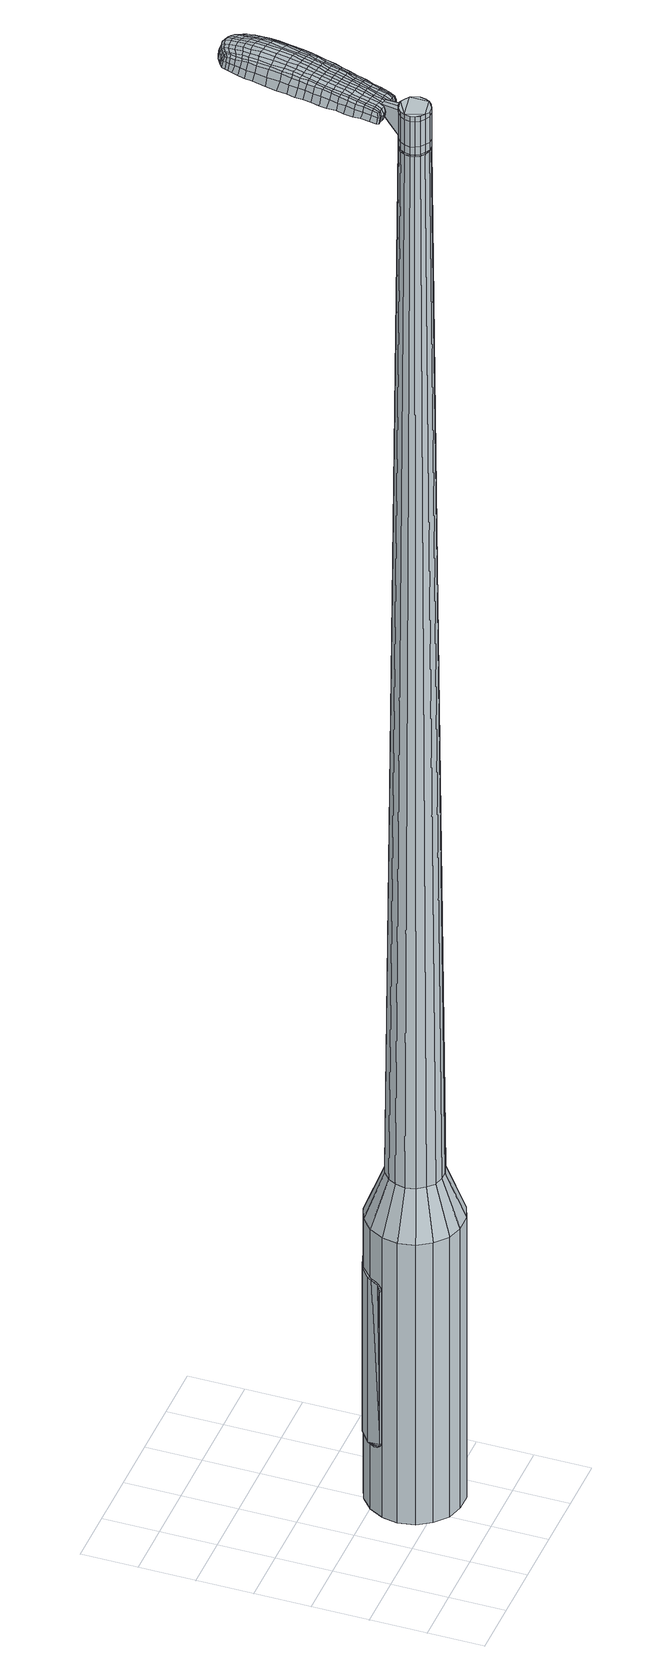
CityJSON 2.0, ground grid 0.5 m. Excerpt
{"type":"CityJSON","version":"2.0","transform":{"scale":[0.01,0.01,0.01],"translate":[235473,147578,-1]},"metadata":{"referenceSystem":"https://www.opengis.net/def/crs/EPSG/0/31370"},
"CityObjects":{
"object1":{"type":"GenericCityObject","attributes":{"cluster":418,"mean_distance_to_centroid":0.276,"new_centroid_x":235474.22,"new_centroid_y":147578.71,"mean_distance_to_camera":5.56,"H1":-36.34,"H2":-40.5,"Z_final":112.65,"cluster2":-1,"proj_x":235479.16,"proj_y":147579.49,"id_line":52562,"bearing_l":171.02,"distance":5,"orientation":"right","G_obj":81.02},"geometry":[{"type":"MultiSurface","lod":"2","boundaries":[[[0,1,2,3]],[[1,4,5,2]],[[4,6,7,5]],[[6,8,9,7]],[[8,10,11,9]],[[10,12,13,11]],[[12,14,15,13]],[[14,16,17,15]],[[16,18,19,17]],[[18,20,21,19]],[[20,22,23,21]],[[22,24,25,23]],[[24,26,27,25]],[[26,28,29,27]],[[28,30,31,29]],[[30,32,33,31]],[[32,34,35,33]],[[34,0,3,35]],[[36,37,38,39]],[[38,40,41,42]],[[41,43,42]],[[42,44,45,46]],[[45,47,46]],[[46,48,49,50]],[[49,51,50]],[[42,46,50,38]],[[50,52,39,38]],[[53,36,39]],[[2,5,7,35]],[[7,9,11,15]],[[11,13,15]],[[15,17,19,23]],[[19,21,23]],[[23,25,27,31]],[[27,29,31]],[[15,23,31,7]],[[31,33,35,7]],[[3,2,35]],[[1,0,54,55]],[[0,34,56,54]],[[34,32,57,56]],[[32,30,58,57]],[[30,28,59,58]],[[28,26,60,59]],[[26,24,61,60]],[[24,22,62,61]],[[22,20,63,62]],[[20,18,64,63]],[[18,16,65,64]],[[16,14,66,65]],[[14,12,67,66]],[[12,10,68,67]],[[10,8,69,68]],[[8,6,70,69]],[[6,4,71,70]],[[4,1,55,71]],[[55,54,72,73]],[[54,56,74,72]],[[56,57,75,74]],[[57,58,76,75]],[[58,59,77,76]],[[59,60,78,77]],[[60,61,79,78]],[[61,62,80,79]],[[62,63,81,80]],[[63,64,82,81]],[[64,65,83,82]],[[65,66,84,83]],[[66,67,85,84]],[[67,68,86,85]],[[68,69,87,86]],[[69,70,88,87]],[[70,71,89,88]],[[71,55,73,89]],[[90,91,92,73]],[[93,94,91,90]],[[95,96,94,93]],[[97,98,96,95]],[[77,99,98,97]],[[100,101,99,77]],[[102,103,101,100]],[[104,105,103,102]],[[81,106,105,104]],[[107,108,106,81]],[[109,110,108,107]],[[111,112,110,109]],[[85,113,112,111]],[[86,114,113,85]],[[115,116,114,86]],[[88,117,116,115]],[[118,119,117,88]],[[73,92,119,118]],[[120,121,122,123]],[[124,120,123,125]],[[126,124,125,127]],[[128,126,127,129]],[[130,128,129,131]],[[132,130,131,133]],[[134,132,133,135]],[[136,134,135,137]],[[138,136,137,139]],[[140,138,139,141]],[[142,140,141,143]],[[144,142,143,145]],[[146,144,145,147]],[[148,146,147,149]],[[150,148,149,151]],[[152,150,151,153]],[[72,90,73]],[[72,74,93,90]],[[74,75,95,93]],[[75,76,97,95]],[[76,77,97]],[[78,100,77]],[[78,79,102,100]],[[79,80,104,102]],[[80,81,104]],[[82,107,81]],[[82,83,109,107]],[[83,84,111,109]],[[84,85,111]],[[87,115,86]],[[87,88,115]],[[89,118,88]],[[89,73,118]],[[154,92,91]],[[155,119,92]],[[155,117,119]],[[156,116,117]],[[156,114,116]],[[157,112,113]],[[157,158,110,112]],[[158,159,108,110]],[[159,106,108]],[[160,105,106]],[[160,161,103,105]],[[161,162,101,103]],[[162,99,101]],[[163,98,99]],[[163,164,96,98]],[[164,165,94,96]],[[165,154,91,94]],[[39,52,152,166]],[[92,154,167,153]],[[53,39,166,121]],[[154,165,122,167]],[[36,53,121,120]],[[165,164,123,122]],[[37,36,120,124]],[[164,163,125,123]],[[38,37,124,126]],[[163,99,127,125]],[[40,38,126,128]],[[99,162,129,127]],[[41,40,128,130]],[[162,161,131,129]],[[43,41,130,132]],[[161,160,133,131]],[[42,43,132,134]],[[160,106,135,133]],[[44,42,134,136]],[[106,159,137,135]],[[45,44,136,138]],[[159,158,139,137]],[[47,45,138,140]],[[158,157,141,139]],[[46,47,140,142]],[[157,113,143,141]],[[48,46,142,144]],[[113,114,145,143]],[[49,48,144,146]],[[114,156,147,145]],[[51,49,146,148]],[[156,117,149,147]],[[50,51,148,150]],[[117,155,151,149]],[[52,50,150,152]],[[155,92,153,151]],[[152,153,168,169]],[[153,167,170,168]],[[167,122,171,170]],[[122,121,172,171]],[[121,166,173,172]],[[166,152,169,173]],[[174,175,176,177]],[[178,174,177,179]],[[174,178,180,181]],[[175,174,181,182]],[[183,184,185,186]],[[187,183,186,188]],[[183,187,189,190]],[[184,183,190,191]],[[192,193,194,195]],[[196,192,195,197]],[[192,196,198,199]],[[193,192,199,200]],[[201,202,203,204]],[[205,201,204,206]],[[201,205,207,208]],[[202,201,208,209]],[[210,211,212,213]],[[214,210,213,215]],[[210,214,216,217]],[[211,210,217,218]],[[219,220,221,222]],[[223,219,222,224]],[[219,223,225,226]],[[220,219,226,227]],[[228,229,230,231]],[[220,228,231,221]],[[228,220,227,232]],[[229,228,232,233]],[[234,235,236,237]],[[229,234,237,230]],[[234,229,233,238]],[[235,234,238,239]],[[240,178,179,241]],[[235,240,241,236]],[[240,235,239,242]],[[178,240,242,180]],[[243,244,245,246]],[[247,243,246,248]],[[243,247,249,250]],[[244,243,250,251]],[[252,253,254,255]],[[244,252,255,245]],[[252,244,251,256]],[[253,252,256,257]],[[258,259,260,261]],[[253,258,261,254]],[[258,253,257,262]],[[259,258,262,263]],[[264,265,266,267]],[[259,264,267,260]],[[264,259,263,268]],[[265,264,268,269]],[[270,175,182,271]],[[265,270,271,266]],[[270,265,269,272]],[[175,270,272,176]],[[273,274,275,276]],[[277,273,276,278]],[[273,277,279,280]],[[274,273,280,281]],[[282,283,284,285]],[[274,282,285,275]],[[282,274,281,286]],[[283,282,286,287]],[[288,289,290,291]],[[283,288,291,284]],[[288,283,287,292]],[[289,288,292,293]],[[294,187,188,295]],[[289,294,295,290]],[[294,289,293,296]],[[187,294,296,189]],[[297,298,299,300]],[[301,297,300,302]],[[297,301,303,304]],[[298,297,304,305]],[[306,307,308,309]],[[298,306,309,299]],[[306,298,305,310]],[[307,306,310,311]],[[312,313,314,315]],[[307,312,315,308]],[[312,307,311,316]],[[313,312,316,317]],[[318,319,320,321]],[[313,318,321,314]],[[318,313,317,322]],[[319,318,322,323]],[[324,184,191,325]],[[319,324,325,320]],[[324,319,323,326]],[[184,324,326,185]],[[327,213,212,328]],[[329,327,328,330]],[[327,329,331,332]],[[213,327,332,215]],[[333,329,330,334]],[[335,333,334,336]],[[333,335,337,338]],[[329,333,338,331]],[[339,335,336,340]],[[341,339,340,342]],[[339,341,343,344]],[[335,339,344,337]],[[345,341,342,346]],[[347,345,346,348]],[[345,347,349,350]],[[341,345,350,343]],[[351,347,348,352]],[[202,351,352,203]],[[351,202,209,353]],[[347,351,353,349]],[[354,355,200,199]],[[356,354,199,198]],[[354,356,357,358]],[[355,354,358,359]],[[360,361,359,358]],[[362,360,358,357]],[[360,362,363,364]],[[361,360,364,365]],[[366,367,365,364]],[[368,366,364,363]],[[366,368,369,370]],[[367,366,370,371]],[[372,373,371,370]],[[374,372,370,369]],[[372,374,207,205]],[[373,372,205,206]],[[375,376,377,378]],[[277,375,378,279]],[[375,277,278,379]],[[376,375,379,380]],[[381,196,197,382]],[[376,381,382,377]],[[381,376,380,383]],[[196,381,383,198]],[[384,385,386,387]],[[223,384,387,225]],[[384,223,224,388]],[[385,384,388,389]],[[390,391,392,393]],[[385,390,393,386]],[[390,385,389,394]],[[391,390,394,395]],[[396,193,200,397]],[[391,396,397,392]],[[396,391,395,398]],[[193,396,398,194]],[[399,400,401,402]],[[181,399,402,182]],[[399,181,180,403]],[[400,399,403,404]],[[405,406,407,408]],[[400,405,408,401]],[[405,400,404,409]],[[406,405,409,410]],[[411,204,203,412]],[[406,411,412,407]],[[411,406,410,413]],[[204,411,413,206]],[[414,415,416,417]],[[186,414,417,188]],[[414,186,185,418]],[[415,414,418,419]],[[420,208,207,421]],[[415,420,421,416]],[[420,415,419,422]],[[208,420,422,209]],[[423,424,425,426]],[[301,423,426,303]],[[423,301,302,427]],[[424,423,427,428]],[[429,214,215,430]],[[424,429,430,425]],[[429,424,428,431]],[[214,429,431,216]],[[432,433,434,435]],[[247,432,435,249]],[[432,247,248,436]],[[433,432,436,437]],[[438,439,440,441]],[[433,438,441,434]],[[438,433,437,442]],[[439,438,442,443]],[[444,211,218,445]],[[439,444,445,440]],[[444,439,443,446]],[[211,444,446,212]],[[447,448,437,436]],[[246,447,436,248]],[[447,246,245,449]],[[448,447,449,450]],[[451,452,443,442]],[[448,451,442,437]],[[451,448,450,453]],[[452,451,453,454]],[[455,328,212,446]],[[452,455,446,443]],[[455,452,454,456]],[[328,455,456,330]],[[457,458,459,460]],[[304,457,460,305]],[[457,304,303,426]],[[458,457,426,425]],[[461,332,331,462]],[[458,461,462,459]],[[461,458,425,430]],[[332,461,430,215]],[[463,464,450,449]],[[255,463,449,245]],[[463,255,254,465]],[[464,463,465,466]],[[467,468,454,453]],[[464,467,453,450]],[[467,464,466,469]],[[468,467,469,470]],[[471,334,330,456]],[[468,471,456,454]],[[471,468,470,472]],[[334,471,472,336]],[[473,474,475,476]],[[310,473,476,311]],[[473,310,305,460]],[[474,473,460,459]],[[477,338,337,478]],[[474,477,478,475]],[[477,474,459,462]],[[338,477,462,331]],[[479,480,466,465]],[[261,479,465,254]],[[479,261,260,481]],[[480,479,481,482]],[[483,484,470,469]],[[480,483,469,466]],[[483,480,482,485]],[[484,483,485,486]],[[487,340,336,472]],[[484,487,472,470]],[[487,484,486,488]],[[340,487,488,342]],[[489,490,491,492]],[[316,489,492,317]],[[489,316,311,476]],[[490,489,476,475]],[[493,344,343,494]],[[490,493,494,491]],[[493,490,475,478]],[[344,493,478,337]],[[495,496,482,481]],[[267,495,481,260]],[[495,267,266,497]],[[496,495,497,498]],[[499,500,486,485]],[[496,499,485,482]],[[499,496,498,501]],[[500,499,501,502]],[[503,346,342,488]],[[500,503,488,486]],[[503,500,502,504]],[[346,503,504,348]],[[505,506,507,508]],[[322,505,508,323]],[[505,322,317,492]],[[506,505,492,491]],[[509,350,349,510]],[[506,509,510,507]],[[509,506,491,494]],[[350,509,494,343]],[[511,512,498,497]],[[271,511,497,266]],[[511,271,182,402]],[[512,511,402,401]],[[513,514,502,501]],[[512,513,501,498]],[[513,512,401,408]],[[514,513,408,407]],[[515,352,348,504]],[[514,515,504,502]],[[515,514,407,412]],[[352,515,412,203]],[[516,517,419,418]],[[326,516,418,185]],[[516,326,323,508]],[[517,516,508,507]],[[518,353,209,422]],[[517,518,422,419]],[[518,517,507,510]],[[353,518,510,349]],[[519,520,380,379]],[[276,519,379,278]],[[519,276,275,521]],[[520,519,521,522]],[[523,356,198,383]],[[520,523,383,380]],[[523,520,522,524]],[[356,523,524,357]],[[525,526,527,528]],[[226,525,528,227]],[[525,226,225,387]],[[526,525,387,386]],[[529,530,531,532]],[[526,529,532,527]],[[529,526,386,393]],[[530,529,393,392]],[[533,355,359,534]],[[530,533,534,531]],[[533,530,392,397]],[[355,533,397,200]],[[535,536,522,521]],[[285,535,521,275]],[[535,285,284,537]],[[536,535,537,538]],[[539,362,357,524]],[[536,539,524,522]],[[539,536,538,540]],[[362,539,540,363]],[[541,542,543,544]],[[232,541,544,233]],[[541,232,227,528]],[[542,541,528,527]],[[545,546,547,548]],[[542,545,548,543]],[[545,542,527,532]],[[546,545,532,531]],[[549,361,365,550]],[[546,549,550,547]],[[549,546,531,534]],[[361,549,534,359]],[[551,552,538,537]],[[291,551,537,284]],[[551,291,290,553]],[[552,551,553,554]],[[555,368,363,540]],[[552,555,540,538]],[[555,552,554,556]],[[368,555,556,369]],[[557,558,559,560]],[[238,557,560,239]],[[557,238,233,544]],[[558,557,544,543]],[[561,562,563,564]],[[558,561,564,559]],[[561,558,543,548]],[[562,561,548,547]],[[565,367,371,566]],[[562,565,566,563]],[[565,562,547,550]],[[367,565,550,365]],[[567,568,554,553]],[[295,567,553,290]],[[567,295,188,417]],[[568,567,417,416]],[[569,374,369,556]],[[568,569,556,554]],[[569,568,416,421]],[[374,569,421,207]],[[570,571,404,403]],[[242,570,403,180]],[[570,242,239,560]],[[571,570,560,559]],[[572,573,410,409]],[[571,572,409,404]],[[572,571,559,564]],[[573,572,564,563]],[[574,373,206,413]],[[573,574,413,410]],[[574,573,563,566]],[[373,574,566,371]],[[575,576,577,578]],[[578,577,579,580]],[[581,579,577,582]],[[582,577,576,583]],[[584,585,586,587]],[[587,586,588,589]],[[590,588,586,591]],[[591,586,585,592]],[[593,594,595,596]],[[596,595,597,598]],[[599,597,595,600]],[[600,595,594,601]],[[602,603,604,605]],[[605,604,606,607]],[[608,606,604,609]],[[609,604,603,610]],[[611,612,613,614]],[[614,613,615,616]],[[617,615,613,618]],[[618,613,612,619]],[[620,621,622,623]],[[623,622,624,625]],[[626,624,622,627]],[[627,622,621,628]],[[629,630,631,632]],[[632,631,621,620]],[[628,621,631,633]],[[633,631,630,634]],[[635,636,637,638]],[[638,637,630,629]],[[634,630,637,639]],[[639,637,636,640]],[[580,579,641,642]],[[642,641,636,635]],[[640,636,641,643]],[[643,641,579,581]],[[644,645,646,647]],[[647,646,648,649]],[[650,648,646,651]],[[651,646,645,652]],[[653,654,655,656]],[[656,655,645,644]],[[652,645,655,657]],[[657,655,654,658]],[[659,660,661,662]],[[662,661,654,653]],[[658,654,661,663]],[[663,661,660,664]],[[665,666,667,668]],[[668,667,660,659]],[[664,660,667,669]],[[669,667,666,670]],[[583,576,671,672]],[[672,671,666,665]],[[670,666,671,673]],[[673,671,576,575]],[[674,675,676,677]],[[677,676,678,679]],[[680,678,676,681]],[[681,676,675,682]],[[683,684,685,686]],[[686,685,675,674]],[[682,675,685,687]],[[687,685,684,688]],[[689,690,691,692]],[[692,691,684,683]],[[688,684,691,693]],[[693,691,690,694]],[[589,588,695,696]],[[696,695,690,689]],[[694,690,695,697]],[[697,695,588,590]],[[698,699,700,701]],[[701,700,702,703]],[[704,702,700,705]],[[705,700,699,706]],[[707,708,709,710]],[[710,709,699,698]],[[706,699,709,711]],[[711,709,708,712]],[[713,714,715,716]],[[716,715,708,707]],[[712,708,715,717]],[[717,715,714,718]],[[719,720,721,722]],[[722,721,714,713]],[[718,714,721,723]],[[723,721,720,724]],[[592,585,725,726]],[[726,725,720,719]],[[724,720,725,727]],[[727,725,585,584]],[[611,614,728,729]],[[729,728,730,731]],[[732,730,728,172]],[[172,728,614,616]],[[731,730,733,734]],[[734,733,735,736]],[[737,735,733,738]],[[738,733,730,732]],[[736,735,739,740]],[[740,739,741,742]],[[743,741,739,744]],[[744,739,735,737]],[[742,741,745,746]],[[746,745,747,748]],[[749,747,745,750]],[[750,745,741,743]],[[748,747,751,752]],[[752,751,603,602]],[[610,603,751,753]],[[753,751,747,749]],[[601,754,755,600]],[[600,755,756,599]],[[757,756,755,758]],[[758,755,754,759]],[[759,760,761,758]],[[758,761,762,757]],[[763,762,761,764]],[[764,761,760,765]],[[765,766,767,764]],[[764,767,768,763]],[[769,768,767,770]],[[770,767,766,771]],[[771,772,773,770]],[[770,773,774,769]],[[608,774,773,606]],[[606,773,772,607]],[[775,776,777,778]],[[778,777,678,680]],[[679,678,777,779]],[[779,777,776,780]],[[598,597,781,782]],[[782,781,776,775]],[[780,776,781,783]],[[783,781,597,599]],[[784,785,786,787]],[[787,786,624,626]],[[625,624,786,788]],[[788,786,785,789]],[[790,791,792,793]],[[793,792,785,784]],[[789,785,792,794]],[[794,792,791,795]],[[601,594,796,797]],[[797,796,791,790]],[[795,791,796,798]],[[798,796,594,593]],[[799,800,801,802]],[[802,801,582,583]],[[581,582,801,803]],[[803,801,800,804]],[[805,806,807,808]],[[808,807,800,799]],[[804,800,807,809]],[[809,807,806,810]],[[602,605,811,812]],[[812,811,806,805]],[[810,806,811,813]],[[813,811,605,607]],[[814,815,816,817]],[[817,816,587,589]],[[584,587,816,818]],[[818,816,815,819]],[[608,609,820,821]],[[821,820,815,814]],[[819,815,820,822]],[[822,820,609,610]],[[823,824,825,826]],[[826,825,702,704]],[[703,702,825,827]],[[827,825,824,828]],[[616,615,829,830]],[[830,829,824,823]],[[828,824,829,831]],[[831,829,615,617]],[[832,833,834]],[[834,833,648,650]],[[649,648,833,835]],[[835,833,836]],[[837,838,839,840]],[[840,839,833,832]],[[836,833,839,841]],[[841,839,838,842]],[[619,612,843,844]],[[844,843,838,837]],[[842,838,843,845]],[[845,843,612,611]],[[836,846,835]],[[835,846,647,649]],[[644,647,846,847]],[[847,846,848]],[[842,849,850,841]],[[841,850,846,836]],[[848,846,850,851]],[[851,850,849,852]],[[611,729,853,845]],[[845,853,849,842]],[[852,849,853,854]],[[854,853,729,731]],[[855,856,857,858]],[[858,857,705,706]],[[704,705,857,826]],[[826,857,856,823]],[[732,172,859,860]],[[860,859,856,855]],[[823,856,859,830]],[[830,859,172,616]],[[848,861,847]],[[847,861,656,644]],[[653,656,861,862]],[[862,861,863]],[[852,864,865,851]],[[851,865,861,848]],[[863,861,865,866]],[[866,865,864,867]],[[731,734,868,854]],[[854,868,864,852]],[[867,864,868,869]],[[869,868,734,736]],[[870,871,872,873]],[[873,872,711,712]],[[706,711,872,858]],[[858,872,871,855]],[[737,738,874,875]],[[875,874,871,870]],[[855,871,874,860]],[[860,874,738,732]],[[863,876,877,862]],[[862,877,662,653]],[[659,662,877,878]],[[878,877,876,879]],[[867,880,881,866]],[[866,881,876,863]],[[879,876,881,882]],[[882,881,880,883]],[[736,740,884,869]],[[869,884,880,867]],[[883,880,884,885]],[[885,884,740,742]],[[886,887,888,889]],[[889,888,717,718]],[[712,717,888,873]],[[873,888,887,870]],[[743,744,890,891]],[[891,890,887,886]],[[870,887,890,875]],[[875,890,744,737]],[[879,892,893,878]],[[878,893,668,659]],[[665,668,893,894]],[[894,893,892,895]],[[883,896,897,882]],[[882,897,892,879]],[[895,892,897,898]],[[898,897,896,899]],[[742,746,900,885]],[[885,900,896,883]],[[899,896,900,901]],[[901,900,746,748]],[[902,903,904,905]],[[905,904,723,724]],[[718,723,904,889]],[[889,904,903,886]],[[749,750,906,907]],[[907,906,903,902]],[[886,903,906,891]],[[891,906,750,743]],[[895,908,909,894]],[[894,909,672,665]],[[583,672,909,802]],[[802,909,908,799]],[[899,910,911,898]],[[898,911,908,895]],[[799,908,911,808]],[[808,911,910,805]],[[748,752,912,901]],[[901,912,910,899]],[[805,910,912,812]],[[812,912,752,602]],[[819,913,914,818]],[[818,914,727,584]],[[724,727,914,905]],[[905,914,913,902]],[[610,753,915,822]],[[822,915,913,819]],[[902,913,915,907]],[[907,915,753,749]],[[780,916,917,779]],[[779,917,677,679]],[[674,677,917,918]],[[918,917,916,919]],[[599,756,920,783]],[[783,920,916,780]],[[919,916,920,921]],[[921,920,756,757]],[[922,923,924,925]],[[925,924,627,628]],[[626,627,924,787]],[[787,924,923,784]],[[926,927,928,929]],[[929,928,923,922]],[[784,923,928,793]],[[793,928,927,790]],[[759,754,930,931]],[[931,930,927,926]],[[790,927,930,797]],[[797,930,754,601]],[[919,932,933,918]],[[918,933,686,674]],[[683,686,933,934]],[[934,933,932,935]],[[757,762,936,921]],[[921,936,932,919]],[[935,932,936,937]],[[937,936,762,763]],[[938,939,940,941]],[[941,940,633,634]],[[628,633,940,925]],[[925,940,939,922]],[[942,943,944,945]],[[945,944,939,938]],[[922,939,944,929]],[[929,944,943,926]],[[765,760,946,947]],[[947,946,943,942]],[[926,943,946,931]],[[931,946,760,759]],[[935,948,949,934]],[[934,949,692,683]],[[689,692,949,950]],[[950,949,948,951]],[[763,768,952,937]],[[937,952,948,935]],[[951,948,952,953]],[[953,952,768,769]],[[954,955,956,957]],[[957,956,639,640]],[[634,639,956,941]],[[941,956,955,938]],[[958,959,960,961]],[[961,960,955,954]],[[938,955,960,945]],[[945,960,959,942]],[[771,766,962,963]],[[963,962,959,958]],[[942,959,962,947]],[[947,962,766,765]],[[951,964,965,950]],[[950,965,696,689]],[[589,696,965,817]],[[817,965,964,814]],[[769,774,966,953]],[[953,966,964,951]],[[814,964,966,821]],[[821,966,774,608]],[[804,967,968,803]],[[803,968,643,581]],[[640,643,968,957]],[[957,968,967,954]],[[810,969,970,809]],[[809,970,967,804]],[[954,967,970,961]],[[961,970,969,958]],[[607,772,971,813]],[[813,971,969,810]],[[958,969,971,963]],[[963,971,772,771]],[[575,578,177,176]],[[578,580,179,177]],[[590,591,190,189]],[[591,592,191,190]],[[593,596,195,194]],[[596,598,197,195]],[[617,618,217,216]],[[618,619,218,217]],[[620,623,222,221]],[[623,625,224,222]],[[629,632,231,230]],[[632,620,221,231]],[[635,638,237,236]],[[638,629,230,237]],[[580,642,241,179]],[[642,635,236,241]],[[650,651,250,249]],[[651,652,251,250]],[[652,657,256,251]],[[657,658,257,256]],[[658,663,262,257]],[[663,664,263,262]],[[664,669,268,263]],[[669,670,269,268]],[[670,673,272,269]],[[673,575,176,272]],[[680,681,280,279]],[[681,682,281,280]],[[682,687,286,281]],[[687,688,287,286]],[[688,693,292,287]],[[693,694,293,292]],[[694,697,296,293]],[[697,590,189,296]],[[698,701,300,299]],[[701,703,302,300]],[[707,710,309,308]],[[710,698,299,309]],[[713,716,315,314]],[[716,707,308,315]],[[719,722,321,320]],[[722,713,314,321]],[[592,726,325,191]],[[726,719,320,325]],[[775,778,378,377]],[[778,680,279,378]],[[598,782,382,197]],[[782,775,377,382]],[[625,788,388,224]],[[788,789,389,388]],[[789,794,394,389]],[[794,795,395,394]],[[795,798,398,395]],[[798,593,194,398]],[[703,827,427,302]],[[827,828,428,427]],[[828,831,431,428]],[[831,617,216,431]],[[832,834,435,434]],[[834,650,249,435]],[[837,840,441,440]],[[840,832,434,441]],[[619,844,445,218]],[[844,837,440,445]],[[972,973,974,975]],[[976,977,975,974]],[[978,979,980,981]],[[982,983,984,985]],[[973,986,987,974]],[[988,976,974,987]],[[989,978,981,990]],[[991,992,983,982]],[[986,993,994,987]],[[994,995,988,987]],[[996,989,990,997]],[[998,992,991,999]],[[993,1000,1001,994]],[[1001,1002,995,994]],[[1003,996,997,1004]],[[1005,998,999,1006]],[[1007,1008,1009,1010]],[[1011,1012,1008,1007]],[[1011,1013,1014,1012]],[[1013,1015,1016,1014]],[[1017,1018,1019,1020]],[[1021,1022,1018,1017]],[[1023,1024,1022,1021]],[[1025,1026,1024,1023]],[[1020,1009,1008,1017]],[[1017,1008,1012,1021]],[[1012,1014,1023,1021]],[[1014,1016,1025,1023]],[[981,980,977,976]],[[990,981,976,988]],[[995,997,990,988]],[[1002,1004,997,995]],[[982,985,979,978]],[[991,982,978,989]],[[999,991,989,996]],[[1006,999,996,1003]],[[983,1007,1010,984]],[[992,1011,1007,983]],[[1013,1011,992,998]],[[1015,1013,998,1005]],[[1027,1028,1029,1030]],[[1029,1031,1032,1033]],[[1029,1033,1034,1035]],[[1029,1035,1030]],[[1036,1027,1030,1037]],[[1038,1037,1030,1039]],[[1040,1039,1030]],[[1041,1029,1028,1042]],[[1043,1041,1042,1044]],[[1045,1043,1044,1046]],[[1047,1045,1046,1048]],[[1049,1047,1048,1050]],[[1050,1051,1052,1053]],[[1050,1053,1054,1055]],[[1050,1055,1056,1057]],[[1056,1058,1059,1060]],[[1056,1060,1061,1062]],[[1056,1062,1057]],[[1050,1057,1049]],[[1063,1064,1028,1027]],[[1065,1066,1031,1029]],[[1067,1068,1040,1030]],[[1064,1069,1042,1028]],[[1070,1065,1029,1041]],[[1069,1071,1044,1042]],[[1072,1070,1041,1043]],[[1071,1073,1046,1044]],[[1074,1072,1043,1045]],[[1073,1075,1048,1046]],[[1076,1074,1045,1047]],[[1075,1077,1050,1048]],[[1078,1076,1047,1049]],[[1077,1079,1051,1050]],[[1080,1081,1058,1056]],[[1082,1078,1049,1057]],[[1052,1051,1079,1083]],[[1053,1052,1083,1084]],[[1054,1053,1084,1085]],[[1055,1054,1085,1086]],[[1056,1055,1086,1080]],[[1087,1063,1027,1036]],[[1088,1087,1036,1037]],[[1089,1088,1037,1038]],[[1090,1089,1038,1039]],[[1068,1090,1039,1040]],[[1032,1031,1066,1091]],[[1059,1058,1081,1092]],[[1033,1032,1091,1093]],[[1034,1033,1093,1094]],[[1035,1034,1094,1095]],[[1030,1035,1095,1067]],[[1060,1059,1092,1096]],[[1061,1060,1096,1097]],[[1062,1061,1097,1098]],[[1057,1062,1098,1082]]]}]}
},
"vertices":[
[127,115,384],[141,110,384],[141,110,96],[127,115,96],[153,101,384],[153,101,96],[160,89,384],[160,89,96],[163,74,384],[163,74,96],[161,60,384],[161,60,96],[153,47,384],[153,47,96],[142,37,384],[142,37,96],[129,32,384],[129,32,96],[114,32,384],[114,32,96],[100,36,384],[100,36,96],[89,46,384],[89,46,96],[81,58,384],[81,58,96],[78,73,384],[78,73,96],[81,87,384],[81,87,96],[88,100,384],[88,100,96],[99,110,384],[99,110,96],[112,115,384],[112,115,96],[114,85,1524],[110,82,1524],[108,78,1524],[123,87,1524],[107,73,1524],[108,69,1524],[114,62,1524],[110,65,1524],[118,60,1524],[123,60,1524],[131,65,1524],[128,62,1524],[133,69,1524],[134,74,1524],[131,82,1524],[133,78,1524],[127,85,1524],[118,87,1524],[125,98,429],[133,95,429],[116,98,429],[108,95,429],[101,89,429],[97,82,429],[95,73,429],[97,64,429],[102,57,429],[108,51,429],[117,49,429],[125,49,429],[134,52,429],[140,58,429],[144,65,429],[146,74,429],[144,82,429],[140,90,429],[123,87,1483],[127,85,1483],[118,87,1483],[114,85,1483],[110,82,1483],[108,78,1483],[107,73,1483],[108,69,1483],[110,65,1483],[114,62,1483],[118,60,1483],[123,60,1483],[128,62,1483],[131,65,1483],[133,69,1483],[134,74,1483],[133,78,1483],[131,82,1483],[123,86,1483],[123,86,1485],[127,85,1485],[118,86,1483],[118,86,1485],[114,84,1483],[114,84,1485],[111,81,1483],[111,81,1485],[108,78,1485],[108,73,1483],[108,73,1485],[109,69,1483],[109,69,1485],[111,65,1483],[111,65,1485],[114,62,1485],[119,61,1483],[119,61,1485],[123,61,1483],[123,61,1485],[127,62,1483],[127,62,1485],[131,65,1485],[133,69,1485],[133,74,1483],[133,74,1485],[133,78,1485],[130,82,1483],[130,82,1485],[114,85,1519],[118,87,1519],[118,87,1493],[114,85,1493],[110,82,1519],[110,82,1493],[108,78,1519],[108,78,1493],[107,73,1519],[107,73,1493],[108,69,1519],[108,69,1493],[110,65,1519],[110,65,1493],[114,62,1519],[114,62,1493],[118,60,1519],[118,60,1493],[123,60,1519],[123,60,1493],[128,62,1519],[128,62,1493],[131,65,1519],[131,65,1493],[133,69,1519],[133,69,1493],[134,74,1519],[134,74,1493],[133,78,1519],[133,78,1493],[131,82,1519],[131,82,1493],[127,85,1519],[127,85,1493],[123,87,1485],[131,82,1485],[134,74,1485],[128,62,1485],[123,60,1485],[118,60,1485],[110,65,1485],[108,69,1485],[107,73,1485],[110,82,1485],[114,85,1485],[118,87,1485],[123,87,1519],[123,87,1493],[129,105,1513],[129,105,1518],[126,105,1513],[122,106,1513],[122,106,1518],[126,105,1518],[156,175,1519],[155,168,1518],[157,169,1509],[158,176,1510],[158,184,1519],[160,185,1510],[156,183,1526],[155,175,1525],[153,168,1525],[118,182,1519],[118,174,1518],[119,173,1525],[120,180,1525],[120,190,1519],[121,189,1526],[118,192,1510],[117,183,1510],[116,176,1509],[147,251,1519],[151,251,1519],[151,252,1513],[147,252,1513],[143,251,1519],[143,252,1513],[143,249,1524],[147,250,1524],[151,249,1524],[136,178,1530],[135,171,1529],[138,170,1529],[139,178,1530],[137,187,1531],[141,187,1531],[133,188,1530],[132,179,1530],[131,171,1529],[123,98,1512],[126,98,1512],[126,99,1517],[124,99,1517],[120,99,1512],[121,100,1517],[120,100,1506],[123,99,1506],[126,99,1506],[164,234,1519],[164,231,1519],[166,231,1512],[166,235,1512],[164,236,1518],[166,237,1512],[163,236,1522],[163,234,1523],[163,231,1524],[164,226,1519],[164,220,1519],[165,221,1512],[166,227,1512],[163,226,1524],[162,220,1525],[163,214,1519],[162,207,1519],[164,208,1511],[165,215,1511],[161,214,1526],[160,206,1526],[160,195,1519],[162,196,1510],[158,195,1526],[141,103,1513],[142,110,1513],[141,110,1518],[140,103,1517],[139,98,1512],[139,99,1516],[140,98,1506],[142,104,1507],[144,111,1507],[144,118,1514],[146,125,1515],[144,125,1520],[143,117,1519],[145,119,1507],[147,126,1507],[147,132,1515],[149,140,1516],[147,139,1522],[146,132,1521],[149,133,1508],[151,141,1508],[151,147,1517],[152,154,1517],[150,153,1524],[149,146,1523],[152,148,1508],[154,155,1509],[154,161,1518],[152,161,1524],[155,162,1509],[129,240,1519],[128,237,1519],[129,237,1524],[130,240,1523],[130,243,1518],[131,242,1522],[129,244,1512],[128,241,1512],[127,238,1512],[127,232,1519],[126,227,1519],[127,226,1525],[128,232,1524],[126,234,1512],[124,228,1512],[124,221,1519],[123,213,1519],[124,212,1526],[126,220,1526],[123,222,1511],[122,215,1511],[121,202,1519],[123,201,1526],[120,203,1510],[111,108,1513],[112,115,1513],[111,117,1507],[110,109,1507],[111,102,1512],[110,103,1506],[112,103,1516],[112,107,1517],[113,115,1518],[112,123,1514],[113,130,1515],[112,132,1507],[111,124,1507],[113,122,1519],[114,129,1520],[114,138,1515],[115,145,1516],[113,147,1508],[113,139,1508],[115,137,1521],[116,144,1522],[115,153,1517],[116,160,1517],[115,161,1509],[114,154,1508],[117,152,1523],[117,159,1524],[117,167,1518],[116,169,1509],[118,166,1524],[124,105,1519],[127,104,1519],[126,112,1520],[128,112,1520],[123,113,1520],[122,105,1519],[127,120,1522],[129,119,1522],[128,127,1523],[131,126,1523],[125,127,1523],[124,120,1521],[129,134,1524],[132,134,1524],[130,142,1525],[133,141,1525],[127,142,1525],[126,135,1524],[131,149,1526],[134,148,1526],[132,156,1527],[135,156,1527],[129,157,1527],[128,149,1526],[133,163,1528],[137,163,1528],[130,164,1528],[146,247,1527],[150,246,1527],[142,246,1526],[142,242,1527],[146,242,1528],[149,242,1528],[145,236,1529],[148,235,1529],[141,236,1528],[139,229,1530],[144,229,1530],[147,228,1530],[142,222,1531],[146,221,1531],[138,222,1530],[137,213,1531],[141,212,1531],[145,212,1531],[139,200,1531],[143,199,1531],[135,200,1531],[132,245,1518],[134,246,1519],[133,247,1513],[131,246,1513],[132,243,1523],[134,245,1523],[138,249,1519],[138,250,1513],[138,247,1524],[164,239,1518],[162,241,1518],[161,240,1523],[163,237,1523],[165,239,1513],[163,242,1513],[160,244,1519],[157,247,1519],[157,246,1524],[160,243,1523],[161,245,1513],[158,248,1513],[154,249,1519],[154,248,1524],[155,250,1513],[153,175,1528],[151,175,1528],[150,168,1528],[152,168,1527],[155,183,1528],[153,184,1529],[149,176,1529],[145,176,1530],[144,169,1529],[147,169,1528],[150,184,1529],[147,185,1530],[142,177,1530],[141,170,1529],[144,186,1531],[121,180,1528],[124,180,1529],[125,188,1529],[122,189,1528],[120,173,1527],[123,172,1528],[128,179,1529],[129,188,1530],[127,172,1528],[111,100,1512],[113,100,1512],[114,101,1517],[112,101,1517],[111,101,1506],[113,101,1506],[117,99,1512],[117,101,1517],[116,100,1506],[138,96,1512],[136,96,1512],[137,97,1506],[139,97,1506],[137,97,1517],[136,97,1517],[134,97,1512],[131,97,1512],[132,98,1506],[135,97,1506],[134,98,1517],[131,98,1517],[129,97,1512],[129,98,1506],[129,99,1517],[138,103,1519],[137,103,1519],[140,110,1520],[138,110,1520],[135,103,1519],[132,104,1519],[136,110,1520],[133,111,1520],[129,104,1519],[131,111,1520],[113,107,1519],[115,106,1519],[116,114,1520],[114,114,1520],[118,106,1519],[119,113,1520],[141,117,1521],[140,117,1521],[143,124,1522],[141,125,1522],[137,118,1521],[135,118,1521],[139,125,1522],[136,126,1523],[132,119,1522],[133,126,1523],[115,122,1521],[117,121,1521],[118,129,1522],[116,129,1522],[120,121,1521],[121,128,1522],[144,132,1523],[143,132,1523],[146,139,1524],[144,139,1524],[140,132,1523],[137,133,1524],[142,140,1525],[139,140,1525],[135,133,1524],[136,141,1525],[116,136,1523],[119,136,1523],[119,143,1524],[117,144,1524],[122,135,1524],[123,143,1525],[147,146,1525],[146,147,1525],[149,153,1526],[147,154,1526],[143,147,1526],[140,147,1526],[144,154,1527],[141,155,1527],[137,148,1526],[138,155,1527],[118,151,1525],[120,151,1525],[121,158,1526],[119,158,1526],[124,150,1526],[125,157,1527],[150,161,1527],[148,161,1527],[146,161,1527],[143,162,1528],[140,162,1528],[120,166,1527],[122,165,1527],[126,165,1528],[132,241,1525],[134,243,1525],[131,237,1526],[133,239,1526],[138,245,1526],[137,241,1527],[162,235,1525],[161,237,1525],[161,234,1526],[162,232,1525],[159,240,1525],[157,243,1526],[156,239,1527],[159,236,1526],[154,245,1526],[153,240,1527],[130,232,1526],[132,233,1527],[128,226,1527],[131,227,1528],[136,235,1528],[135,228,1529],[162,227,1526],[160,228,1527],[159,222,1528],[161,221,1527],[158,230,1527],[155,233,1528],[154,226,1529],[157,224,1528],[152,234,1528],[151,227,1530],[127,220,1528],[129,221,1529],[126,212,1528],[128,212,1529],[134,221,1529],[132,213,1530],[160,214,1528],[159,216,1528],[157,207,1529],[159,206,1528],[156,217,1529],[153,219,1530],[152,210,1530],[155,209,1530],[150,220,1530],[148,211,1531],[124,200,1529],[126,200,1529],[131,200,1530],[157,195,1528],[155,196,1529],[153,197,1530],[149,198,1530],[146,198,1531],[155,170,1509],[153,169,1518],[155,176,1518],[156,177,1509],[156,184,1519],[158,185,1510],[155,183,1525],[153,175,1525],[152,168,1525],[121,173,1525],[120,174,1518],[120,181,1518],[122,180,1525],[122,190,1519],[123,189,1525],[120,191,1510],[119,183,1509],[118,176,1509],[150,249,1513],[150,248,1519],[147,249,1519],[147,250,1513],[143,249,1519],[143,250,1513],[143,247,1524],[147,248,1524],[150,247,1524],[138,171,1528],[135,171,1528],[136,178,1529],[139,178,1529],[137,187,1529],[140,187,1529],[134,188,1529],[132,179,1529],[131,172,1528],[126,101,1516],[126,100,1512],[124,101,1512],[124,101,1516],[121,101,1512],[121,102,1516],[121,102,1506],[124,101,1506],[127,101,1506],[164,231,1512],[162,231,1519],[162,234,1518],[164,234,1512],[162,236,1518],[164,236,1512],[161,235,1522],[161,234,1523],[161,230,1523],[163,221,1512],[162,220,1519],[162,226,1519],[164,227,1512],[161,226,1524],[160,220,1525],[162,208,1511],[160,207,1519],[161,215,1519],[163,215,1511],[160,214,1525],[158,206,1526],[158,196,1519],[160,197,1510],[157,195,1526],[139,110,1518],[141,111,1513],[139,104,1513],[138,103,1517],[138,99,1512],[137,100,1515],[139,99,1506],[140,104,1506],[142,112,1507],[142,125,1520],[144,126,1514],[142,118,1514],[141,118,1519],[144,119,1507],[145,126,1507],[146,140,1522],[147,140,1516],[145,133,1515],[144,132,1521],[147,134,1508],[149,141,1508],[149,154,1523],[150,155,1517],[149,147,1516],[147,147,1522],[150,148,1508],[152,156,1508],[152,162,1517],[150,161,1524],[153,163,1509],[131,236,1523],[130,237,1519],[131,240,1518],[132,239,1523],[132,241,1518],[133,241,1522],[131,243,1512],[130,241,1512],[129,238,1512],[129,226,1525],[128,226,1519],[129,232,1519],[130,231,1524],[128,233,1512],[126,228,1512],[126,212,1526],[125,213,1519],[126,221,1519],[128,220,1525],[125,222,1511],[124,214,1511],[123,201,1519],[124,200,1526],[122,203,1510],[113,117,1507],[114,115,1513],[113,108,1513],[112,109,1506],[113,103,1512],[112,104,1506],[113,103,1515],[114,107,1517],[115,115,1518],[114,132,1507],[115,130,1514],[114,123,1514],[113,124,1507],[115,122,1519],[116,129,1520],[115,147,1508],[117,145,1516],[116,138,1515],[115,139,1508],[117,137,1521],[118,144,1522],[117,161,1508],[118,160,1517],[117,153,1516],[116,154,1508],[119,152,1522],[119,159,1523],[119,167,1517],[118,169,1509],[120,166,1524],[125,106,1518],[127,105,1518],[126,113,1519],[128,112,1519],[123,113,1519],[127,120,1520],[129,120,1520],[128,127,1521],[131,127,1521],[125,128,1521],[124,121,1520],[129,135,1523],[132,134,1523],[130,142,1524],[133,142,1524],[127,143,1524],[126,135,1523],[131,149,1525],[134,149,1525],[133,157,1526],[135,156,1526],[129,157,1526],[128,150,1525],[134,164,1527],[137,164,1527],[130,164,1527],[150,245,1526],[146,245,1526],[143,245,1525],[142,241,1526],[146,241,1526],[149,241,1526],[148,235,1528],[145,235,1528],[141,235,1527],[140,228,1528],[144,228,1529],[147,228,1529],[146,221,1530],[143,221,1530],[139,221,1529],[137,213,1530],[141,212,1530],[145,212,1530],[142,199,1530],[139,200,1530],[136,200,1530],[134,246,1513],[135,245,1518],[133,243,1518],[132,244,1512],[133,242,1523],[135,243,1523],[139,247,1519],[139,248,1513],[139,245,1523],[160,239,1523],[161,240,1518],[162,238,1518],[161,237,1523],[163,238,1512],[162,240,1512],[156,244,1523],[156,245,1519],[159,243,1519],[158,241,1523],[159,243,1513],[157,246,1513],[153,247,1519],[153,246,1524],[154,248,1513],[149,168,1527],[151,175,1527],[152,175,1527],[151,168,1526],[153,183,1527],[152,184,1528],[144,170,1528],[145,177,1528],[148,176,1528],[147,169,1527],[150,185,1528],[147,185,1529],[142,177,1529],[141,170,1528],[144,186,1529],[125,188,1528],[124,180,1527],[123,180,1527],[124,188,1527],[122,173,1526],[123,173,1527],[128,179,1528],[129,188,1528],[127,172,1527],[115,103,1516],[114,102,1512],[113,102,1512],[113,103,1516],[112,103,1506],[113,103,1506],[117,102,1512],[118,102,1516],[117,103,1506],[137,99,1506],[137,98,1512],[138,99,1506],[137,99,1516],[136,99,1516],[132,100,1506],[132,99,1512],[134,99,1512],[135,100,1506],[134,100,1516],[131,100,1516],[129,100,1512],[129,100,1506],[129,101,1516],[137,104,1518],[139,111,1519],[138,111,1519],[132,105,1518],[135,104,1518],[136,111,1519],[133,111,1519],[130,105,1518],[131,112,1519],[116,114,1519],[115,107,1518],[114,107,1518],[115,114,1519],[118,107,1518],[119,114,1519],[140,118,1520],[142,125,1521],[141,125,1521],[135,119,1520],[137,118,1520],[139,126,1521],[136,126,1521],[132,119,1520],[133,127,1521],[118,129,1521],[117,122,1520],[116,122,1520],[117,129,1521],[120,121,1520],[121,129,1521],[142,133,1522],[143,132,1522],[145,140,1523],[144,140,1523],[137,133,1522],[140,133,1522],[141,140,1523],[139,141,1524],[135,134,1523],[136,141,1524],[120,144,1523],[119,136,1522],[118,137,1522],[119,144,1523],[122,136,1522],[123,143,1523],[145,147,1524],[146,147,1524],[148,154,1525],[147,154,1525],[140,148,1525],[143,148,1524],[144,155,1525],[141,155,1526],[137,149,1525],[138,156,1526],[122,158,1525],[121,151,1524],[119,151,1524],[120,159,1525],[124,151,1524],[125,158,1525],[148,161,1526],[149,161,1526],[143,162,1527],[145,162,1526],[140,163,1527],[122,166,1526],[121,166,1526],[126,165,1526],[135,241,1524],[133,240,1524],[132,237,1525],[134,238,1525],[139,243,1525],[138,240,1525],[160,233,1525],[160,237,1524],[161,235,1524],[160,231,1525],[155,238,1526],[156,242,1525],[158,239,1524],[158,236,1525],[153,244,1525],[152,240,1526],[133,233,1526],[131,232,1526],[130,226,1526],[131,227,1527],[137,234,1526],[135,228,1527],[158,222,1527],[159,228,1526],[160,226,1526],[159,220,1526],[153,225,1528],[154,232,1527],[157,230,1526],[156,224,1527],[151,234,1527],[150,227,1528],[130,220,1527],[128,220,1527],[127,212,1527],[129,212,1528],[134,221,1528],[133,213,1529],[156,207,1528],[158,216,1527],[159,214,1527],[158,207,1527],[151,210,1529],[152,218,1529],[155,217,1528],[154,209,1528],[149,220,1529],[148,211,1530],[127,200,1528],[125,200,1528],[131,200,1529],[154,196,1528],[156,195,1528],[149,198,1529],[152,197,1529],[146,199,1530],[139,99,1508],[132,100,1508],[138,132,1509],[146,131,1509],[142,153,1510],[151,152,1510],[149,192,1512],[158,191,1512],[155,173,1511],[146,174,1511],[152,210,1513],[154,223,1514],[162,222,1514],[161,209,1513],[125,101,1508],[130,133,1509],[134,155,1510],[140,194,1512],[137,176,1511],[143,211,1513],[145,225,1514],[119,102,1508],[123,134,1509],[125,156,1510],[131,195,1512],[128,177,1511],[136,226,1514],[134,213,1513],[112,103,1508],[115,136,1509],[117,157,1510],[122,197,1512],[119,179,1511],[127,227,1514],[124,214,1513],[155,237,1514],[155,242,1514],[162,240,1514],[164,235,1514],[147,238,1514],[148,243,1514],[139,239,1514],[141,244,1514],[130,241,1514],[134,245,1514],[153,247,1515],[150,250,1515],[151,250,1515],[157,246,1515],[148,247,1515],[149,250,1515],[144,248,1515],[148,251,1515],[140,249,1515],[147,251,1515],[85,98,334],[87,102,334],[87,102,165],[80,89,171],[85,98,165],[83,95,165],[82,92,166],[81,91,167],[80,90,169],[83,95,334],[82,92,333],[81,91,332],[80,90,331],[80,89,328],[99,111,165],[99,111,334],[113,116,165],[113,116,334],[128,116,165],[128,116,334],[142,112,165],[142,112,334],[153,103,165],[153,103,334],[156,99,334],[158,96,334],[159,93,333],[160,92,332],[161,90,331],[161,90,328],[156,99,165],[161,90,171],[161,90,169],[160,92,167],[159,93,166],[158,96,165],[88,97,334],[90,100,334],[90,100,165],[88,97,165],[83,88,171],[83,88,328],[100,109,334],[100,109,165],[113,114,334],[113,114,165],[127,114,334],[127,114,165],[140,109,334],[140,109,165],[151,101,334],[151,101,165],[153,97,334],[159,89,328],[159,89,171],[153,97,165],[155,94,334],[157,92,333],[158,90,332],[159,89,331],[86,94,334],[84,91,333],[83,89,332],[83,88,331],[86,94,165],[159,89,169],[84,91,166],[83,89,167],[83,88,169],[158,90,167],[157,92,166],[155,94,165]
]}
